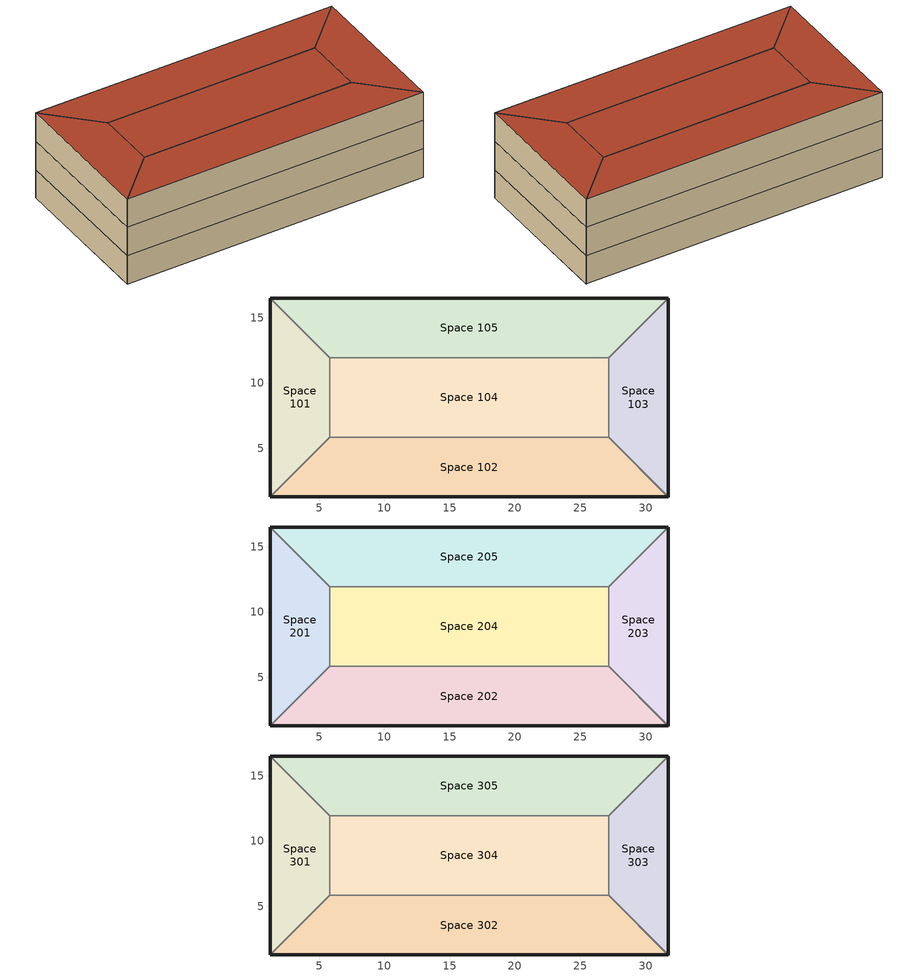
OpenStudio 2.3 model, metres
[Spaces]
Space 101
 floor ground: 1.26,16.51 5.83,11.94 5.83,5.84 1.26,1.27 z0
 wall outside: 1.26,16.51 1.26,1.27 z0:3.05
 wall to Space 105: 5.83,11.94 1.26,16.51 z0:3.05
 wall to Space 104: 5.83,5.84 5.83,11.94 z0:3.05
 wall to Space 102: 1.26,1.27 5.83,5.84 z0:3.05
Space 102
 floor ground: 27.17,5.84 31.74,1.27 1.26,1.27 5.83,5.84 z0
 wall outside: 1.26,1.27 31.74,1.27 z0:3.05
 wall to Space 104: 27.17,5.84 5.83,5.84 z0:3.05
 wall to Space 103: 31.74,1.27 27.17,5.84 z0:3.05
Space 103
 floor ground: 31.74,16.51 31.74,1.27 27.17,5.84 27.17,11.94 z0
 wall outside: 31.74,1.27 31.74,16.51 z0:3.05
 wall to Space 104: 27.17,11.94 27.17,5.84 z0:3.05
 wall to Space 105: 31.74,16.51 27.17,11.94 z0:3.05
Space 104
 floor ground: 27.17,11.94 27.17,5.84 5.83,5.84 5.83,11.94 z0
 wall to Space 105: 27.17,11.94 5.83,11.94 z0:3.05
Space 105
 floor ground: 31.74,16.51 27.17,11.94 5.83,11.94 1.26,16.51 z0
 wall outside: 31.74,16.51 1.26,16.51 z0:3.05
Space 201
 floor to Space 101: 1.26,16.51 5.83,11.94 5.83,5.84 1.26,1.27 z3.05
 wall outside: 1.26,16.51 1.26,1.27 z3.05:6.1
 wall to Space 205: 5.83,11.94 1.26,16.51 z3.05:6.1
 wall to Space 204: 5.83,5.84 5.83,11.94 z3.05:6.1
 wall to Space 202: 1.26,1.27 5.83,5.84 z3.05:6.1
Space 202
 floor to Space 102: 27.17,5.84 31.74,1.27 1.26,1.27 5.83,5.84 z3.05
 wall outside: 1.26,1.27 31.74,1.27 z3.05:6.1
 wall to Space 204: 27.17,5.84 5.83,5.84 z3.05:6.1
 wall to Space 203: 31.74,1.27 27.17,5.84 z3.05:6.1
Space 203
 floor to Space 103: 31.74,16.51 31.74,1.27 27.17,5.84 27.17,11.94 z3.05
 wall outside: 31.74,1.27 31.74,16.51 z3.05:6.1
 wall to Space 204: 27.17,11.94 27.17,5.84 z3.05:6.1
 wall to Space 205: 31.74,16.51 27.17,11.94 z3.05:6.1
Space 204
 floor to Space 104: 27.17,11.94 27.17,5.84 5.83,5.84 5.83,11.94 z3.05
 wall to Space 205: 27.17,11.94 5.83,11.94 z3.05:6.1
Space 205
 floor to Space 105: 31.74,16.51 27.17,11.94 5.83,11.94 1.26,16.51 z3.05
 wall outside: 31.74,16.51 1.26,16.51 z3.05:6.1
Space 301
 floor to Space 201: 1.26,16.51 5.83,11.94 5.83,5.84 1.26,1.27 z6.1
 wall outside: 1.26,16.51 1.26,1.27 z6.1:9.14
 wall to Space 305: 5.83,11.94 1.26,16.51 z6.1:9.14
 wall to Space 304: 5.83,5.84 5.83,11.94 z6.1:9.14
 wall to Space 302: 1.26,1.27 5.83,5.84 z6.1:9.14
 roof outside: 1.26,1.27 5.83,5.84 5.83,11.94 1.26,16.51 z9.14
Space 302
 floor to Space 202: 27.17,5.84 31.74,1.27 1.26,1.27 5.83,5.84 z6.1
 wall outside: 1.26,1.27 31.74,1.27 z6.1:9.14
 wall to Space 304: 27.17,5.84 5.83,5.84 z6.1:9.14
 wall to Space 303: 31.74,1.27 27.17,5.84 z6.1:9.14
 roof outside: 31.74,1.27 27.17,5.84 5.83,5.84 1.26,1.27 z9.14
Space 303
 floor to Space 203: 31.74,16.51 31.74,1.27 27.17,5.84 27.17,11.94 z6.1
 wall outside: 31.74,1.27 31.74,16.51 z6.1:9.14
 wall to Space 304: 27.17,11.94 27.17,5.84 z6.1:9.14
 wall to Space 305: 31.74,16.51 27.17,11.94 z6.1:9.14
 roof outside: 31.74,1.27 31.74,16.51 27.17,11.94 27.17,5.84 z9.14
Space 304
 floor to Space 204: 27.17,11.94 27.17,5.84 5.83,5.84 5.83,11.94 z6.1
 wall to Space 305: 27.17,11.94 5.83,11.94 z6.1:9.14
 roof outside: 27.17,5.84 27.17,11.94 5.83,11.94 5.83,5.84 z9.14
Space 305
 floor to Space 205: 31.74,16.51 27.17,11.94 5.83,11.94 1.26,16.51 z6.1
 wall outside: 31.74,16.51 1.26,16.51 z6.1:9.14
 roof outside: 27.17,11.94 31.74,16.51 1.26,16.51 5.83,11.94 z9.14
[Building]
Medium Office: North Axis {deg}=-0; Space Type=DOE Ref 2004 - Office - OpenOffice; Default Construction Set=ASHRAE 189.1-2009 ClimateZone 4-5 (mdoff) ConstSet
[ClimateZones]
Climate Zone Institution Name 1=ASHRAE; Climate Zone Document Name 1=ANSI/ASHRAE Standard 169; Climate Zone Document Year 1=2006; Climate Zone Value 1=3B; Climate Zone Institution Name 2=CEC; Climate Zone Document Name 2=California Climate Zone Descriptions; Climate Zone Document Year 2=1995
[Site]
Site 1
[Construction]
000 ExtSlabCarpet 4in ClimateZone 1-8: MAT-CC05 4 HW CONCRETE, CP02 CARPET PAD
000 Exterior Door: 000 F08 Metal surface, 000 I01 25mm insulation board
000 Exterior Window: 000 Clear 3mm, 000 Air 13mm, 000 Clear 3mm
000 Interior Ceiling: 000 M11 100mm lightweight concrete, 000 F05 Ceiling air space resistance, 000 F16 Acoustic tile
000 Interior Door; 000 Interior Partition: 000 G05 25mm wood
000 Interior Floor: 000 F16 Acoustic tile, 000 F05 Ceiling air space resistance, 000 M11 100mm lightweight concrete
000 Interior Wall: 000 G01a 19mm gypsum board, 000 F04 Wall air space resistance, 000 G01a 19mm gypsum board
000 Interior Window: 000 Clear 3mm
ASHRAE 189.1-2009 ExtRoof IEAD ClimateZone 2-5: Roof Membrane, Roof Insulation [21], Metal Decking
ASHRAE 189.1-2009 ExtWall SteelFrame ClimateZone 4-8: MAT-SHEATH, Wall Insulation [39], 1/2IN Gypsum
ASHRAE 189.1-2009 ExtWindow ClimateZone 4-5: Theoretical Glass [207]
[DefaultConstructionSet]
ASHRAE 189.1-2009 ClimateZone 4-5 (mdoff) ConstSet: Default Exterior Surface Constructions=ASHRAE 189.1-2009 ClimateZone 4-5 (mdoff) Exterior DefSurfCons; Default Interior Surface Constructions=000 Interior DefSurfCons; Default Ground Contact Surface Constructions=000 Ground DefSurfCons; Default Exterior SubSurface Constructions=ASHRAE 189.1-2009 ClimateZone 4-5 (mdoff) Exterior DefSubCons; Default Interior SubSurface Constructions=000 Interior DefSubCons; Interior Partition Construction=000 Interior Partition
[DefaultSubSurfaceConstructions] Glass Door Construction=000 Exterior Window; Skylight Construction=000 Exterior Window; Tubular Daylight Dome Construction=000 Interior Window; Tubular Daylight Diffuser Construction=000 Interior Window
Name | Fixed Window Construction | Operable Window Construction | Door Construction
000 Interior DefSubCons | 000 Interior Window | 000 Interior Window | 000 Interior Door
ASHRAE 189.1-2009 ClimateZone 4-5 (mdoff) Exterior DefSubCons | ASHRAE 189.1-2009 ExtWindow ClimateZone 4-5 | ASHRAE 189.1-2009 ExtWindow ClimateZone 4-5 | 000 Exterior Door
[DefaultSurfaceConstructions]
Name | Floor Construction | Wall Construction | Roof Ceiling Construction
000 Ground DefSurfCons | 000 ExtSlabCarpet 4in ClimateZone 1-8 | 000 ExtSlabCarpet 4in ClimateZone 1-8 | 000 ExtSlabCarpet 4in ClimateZone 1-8
000 Interior DefSurfCons | 000 Interior Floor | 000 Interior Wall | 000 Interior Ceiling
ASHRAE 189.1-2009 ClimateZone 4-5 (mdoff) Exterior DefSurfCons | 000 ExtSlabCarpet 4in ClimateZone 1-8 | ASHRAE 189.1-2009 ExtWall SteelFrame ClimateZone 4-8 | ASHRAE 189.1-2009 ExtRoof IEAD ClimateZone 2-5
[Material]
Name | Roughness | Thickness | Conductivity | Density | Specific Heat | Thermal Absorptance | Solar Absorptance | Visible Absorptance
000 F08 Metal surface | Smooth | 0.0008 | 45.28 | 7824 | 500
000 F16 Acoustic tile | MediumSmooth | 0.0191 | 0.06 | 368 | 590
000 G01a 19mm gypsum board | MediumSmooth | 0.019 | 0.16 | 800 | 1090
000 G05 25mm wood | MediumSmooth | 0.0254 | 0.15 | 608 | 1630
000 I01 25mm insulation board | MediumRough | 0.0254 | 0.03 | 43 | 1210
000 M11 100mm lightweight concrete | MediumRough | 0.1016 | 0.53 | 1280 | 840
1/2IN Gypsum | Smooth | 0.0127 | 0.16 | 784.9 | 830 | 0.9 | 0.92 | 0.92
MAT-CC05 4 HW CONCRETE | Rough | 0.1016 | 1.311 | 2240 | 836.8 | 0.9 | 0.7 | 0.7
Metal Decking | MediumSmooth | 0.0015 | 45.006 | 7680 | 418.4 | 0.9 | 0.7 | 0.3
Roof Insulation [21] | MediumRough | 0.2105 | 0.049 | 265 | 836.8 | 0.9 | 0.7 | 0.7
Roof Membrane | VeryRough | 0.0095 | 0.16 | 1121.29 | 1460 | 0.9 | 0.7 | 0.7
Wall Insulation [39] | MediumRough | 0.1184 | 0.045 | 265 | 836.8 | 0.9 | 0.7 | 0.7
[Material:AirGap]
Name | Thermal Resistance
000 F04 Wall air space resistance | 0.15
000 F05 Ceiling air space resistance | 0.18
[Material:NoMass] Thermal Absorptance=0.9; Solar Absorptance=0.7
Name | Roughness | Thermal Resistance | Visible Absorptance
CP02 CARPET PAD | VeryRough | 0.2165 | 0.8
MAT-SHEATH | Rough | 0.3626 | 0.7
[WindowMaterial:Gas]
000 Air 13mm: Gas Type=Air; Thickness=0.0127
[WindowMaterial:Glazing] Optical Data Type=SpectralAverage; Thickness=0.003; Infrared Transmittance at Normal Incidence=0
Name | Solar Transmittance at Normal Incidence | Front Side Solar Reflectance at Normal Incidence | Back Side Solar Reflectance at Normal Incidence | Visible Transmittance at Normal Incidence | Front Side Visible Reflectance at Normal Incidence | Back Side Visible Reflectance at Normal Incidence | Front Side Infrared Hemispherical Emissivity | Back Side Infrared Hemispherical Emissivity | Conductivity | Dirt Correction Factor for Solar and Visible Transmittance | Solar Diffusing
000 Clear 3mm | 0.837 | 0.075 | 0.075 | 0.898 | 0.081 | 0.081 | 0.84 | 0.84 | 0.9
Theoretical Glass [207] | 0.3311 | 0.6189 | 0.6189 | 0.44 | 0.51 | 0.51 | 0.9 | 0.9 | 0.0133 | 1 | No
[DefaultScheduleSet]
Name | Number of People Schedule | People Activity Level Schedule | Lighting Schedule | Electric Equipment Schedule | Infiltration Schedule
MediumOffice Schedules | Medium Office Bldg Occ | Medium Office Activity | Medium Office Bldg Light | Medium Office Bldg Equip | Medium Office Infil Quarter On
DOE Ref 2004 - Office - OpenOffice Schedule Set; DOE Ref 2004 - Office - ClosedOffice Schedule Set | Office Work Occ | Office Activity | Office Bldg Light | Office Bldg Equip | Office Infil Quarter On
DOE Ref 2004 - Office - BreakRoom Schedule Set; DOE Ref 2004 - Office - Conference Schedule Set; DOE Ref 2004 - Office - IT_Room Schedule Set; DOE Ref 2004 - Office - Lobby Schedule Set; DOE Ref 2004 - Office - PrintRoom Schedule Set; DOE Ref 2004 - Office - Vending Schedule Set | Office Misc Occ | Office Activity | Office Bldg Light | Office Bldg Equip | Office Infil Quarter On
DOE Ref 2004 - Office - Corridor Schedule Set | Office Work Occ | Office Activity | Office Bldg Light |  | Office Infil Quarter On
DOE Ref 2004 - Office - Elec/MechRoom Schedule Set |  |  | Office Bldg Light | Office Bldg Equip | Office Infil Quarter On
DOE Ref 2004 - Office - Stair Schedule Set |  |  | Office Bldg Light |  | Office Infil Quarter On
[ElectricEquipment]
Name | Electric Equipment Definition | Space or SpaceType
DOE Ref 2004 - Office - OpenOffice Electric Equipment | DOE Ref 2004 - Office - OpenOffice Electric Equipment Definition | DOE Ref 2004 - Office - OpenOffice
DOE Ref 2004 - Office - BreakRoom Electric Equipment | DOE Ref 2004 - Office - BreakRoom Electric Equipment Definition | DOE Ref 2004 - Office - BreakRoom
DOE Ref 2004 - Office - ClosedOffice Electric Equipment | DOE Ref 2004 - Office - ClosedOffice Electric Equipment Definition | DOE Ref 2004 - Office - ClosedOffice
DOE Ref 2004 - Office - Conference Electric Equipment | DOE Ref 2004 - Office - Conference Electric Equipment Definition | DOE Ref 2004 - Office - Conference
DOE Ref 2004 - Office - Elec/MechRoom Electric Equipment | DOE Ref 2004 - Office - Elec/MechRoom Electric Equipment Definition | DOE Ref 2004 - Office - Elec/MechRoom
DOE Ref 2004 - Office - IT_Room Electric Equipment | DOE Ref 2004 - Office - IT_Room Electric Equipment Definition | DOE Ref 2004 - Office - IT_Room
DOE Ref 2004 - Office - Lobby Electric Equipment | DOE Ref 2004 - Office - Lobby Electric Equipment Definition | DOE Ref 2004 - Office - Lobby
DOE Ref 2004 - Office - PrintRoom Electric Equipment | DOE Ref 2004 - Office - PrintRoom Electric Equipment Definition | DOE Ref 2004 - Office - PrintRoom
DOE Ref 2004 - Office - Vending Electric Equipment | DOE Ref 2004 - Office - Vending Electric Equipment Definition | DOE Ref 2004 - Office - Vending
[ElectricEquipment:Definition] Design Level Calculation Method=Watts/Area
Name | Watts per Space Floor Area {W/m2}
DOE Ref 2004 - Office - OpenOffice Electric Equipment Definition | 9.79516
DOE Ref 2004 - Office - BreakRoom Electric Equipment Definition | 79.8682
DOE Ref 2004 - Office - ClosedOffice Electric Equipment Definition | 8.93405
DOE Ref 2004 - Office - Conference Electric Equipment Definition | 10.7639
DOE Ref 2004 - Office - Elec/MechRoom Electric Equipment Definition | 2.90626
DOE Ref 2004 - Office - IT_Room Electric Equipment Definition | 21.5278
DOE Ref 2004 - Office - Lobby Electric Equipment Definition | 0.753474
DOE Ref 2004 - Office - PrintRoom Electric Equipment Definition | 16.1459
DOE Ref 2004 - Office - Vending Electric Equipment Definition | 56.5105
[Lights]
Name | Lights Definition | Space or SpaceType
DOE Ref 2004 - Office - OpenOffice Lights | DOE Ref 2004 - Office - OpenOffice Lights Definition | DOE Ref 2004 - Office - OpenOffice
DOE Ref 2004 - Office - BreakRoom Lights | DOE Ref 2004 - Office - BreakRoom Lights Definition | DOE Ref 2004 - Office - BreakRoom
DOE Ref 2004 - Office - ClosedOffice Lights | DOE Ref 2004 - Office - ClosedOffice Lights Definition | DOE Ref 2004 - Office - ClosedOffice
DOE Ref 2004 - Office - Conference Lights | DOE Ref 2004 - Office - Conference Lights Definition | DOE Ref 2004 - Office - Conference
DOE Ref 2004 - Office - Corridor Lights | DOE Ref 2004 - Office - Corridor Lights Definition | DOE Ref 2004 - Office - Corridor
DOE Ref 2004 - Office - Elec/MechRoom Lights | DOE Ref 2004 - Office - Elec/MechRoom Lights Definition | DOE Ref 2004 - Office - Elec/MechRoom
DOE Ref 2004 - Office - IT_Room Lights | DOE Ref 2004 - Office - IT_Room Lights Definition | DOE Ref 2004 - Office - IT_Room
DOE Ref 2004 - Office - Lobby Lights | DOE Ref 2004 - Office - Lobby Lights Definition | DOE Ref 2004 - Office - Lobby
DOE Ref 2004 - Office - PrintRoom Lights | DOE Ref 2004 - Office - PrintRoom Lights Definition | DOE Ref 2004 - Office - PrintRoom
DOE Ref 2004 - Office - Stair Lights | DOE Ref 2004 - Office - Stair Lights Definition | DOE Ref 2004 - Office - Stair
DOE Ref 2004 - Office - Vending Lights | DOE Ref 2004 - Office - Vending Lights Definition | DOE Ref 2004 - Office - Vending
[Lights:Definition] Design Level Calculation Method=Watts/Area
Name | Watts per Space Floor Area {W/m2}
DOE Ref 2004 - Office - OpenOffice Lights Definition; DOE Ref 2004 - Office - ClosedOffice Lights Definition; DOE Ref 2004 - Office - IT_Room Lights Definition; DOE Ref 2004 - Office - PrintRoom Lights Definition | 11.8403
DOE Ref 2004 - Office - BreakRoom Lights Definition | 12.9167
DOE Ref 2004 - Office - Conference Lights Definition; DOE Ref 2004 - Office - Lobby Lights Definition | 13.9931
DOE Ref 2004 - Office - Corridor Lights Definition; DOE Ref 2004 - Office - Vending Lights Definition | 5.38196
DOE Ref 2004 - Office - Elec/MechRoom Lights Definition | 16.1459
DOE Ref 2004 - Office - Stair Lights Definition | 6.45835
[People]
Name | People Definition | Space or SpaceType
DOE Ref 2004 - Office - OpenOffice People | DOE Ref 2004 - Office - OpenOffice People Definition | DOE Ref 2004 - Office - OpenOffice
DOE Ref 2004 - Office - BreakRoom People | DOE Ref 2004 - Office - BreakRoom People Definition | DOE Ref 2004 - Office - BreakRoom
DOE Ref 2004 - Office - ClosedOffice People | DOE Ref 2004 - Office - ClosedOffice People Definition | DOE Ref 2004 - Office - ClosedOffice
DOE Ref 2004 - Office - Conference People | DOE Ref 2004 - Office - Conference People Definition | DOE Ref 2004 - Office - Conference
DOE Ref 2004 - Office - Corridor People | DOE Ref 2004 - Office - Corridor People Definition | DOE Ref 2004 - Office - Corridor
DOE Ref 2004 - Office - IT_Room People | DOE Ref 2004 - Office - IT_Room People Definition | DOE Ref 2004 - Office - IT_Room
DOE Ref 2004 - Office - Lobby People | DOE Ref 2004 - Office - Lobby People Definition | DOE Ref 2004 - Office - Lobby
DOE Ref 2004 - Office - PrintRoom People | DOE Ref 2004 - Office - PrintRoom People Definition | DOE Ref 2004 - Office - PrintRoom
DOE Ref 2004 - Office - Vending People | DOE Ref 2004 - Office - Vending People Definition | DOE Ref 2004 - Office - Vending
[People:Definition] Number of People Calculation Method=People/Area; Fraction Radiant=0.3
Name | People per Space Floor Area {person/m2}
DOE Ref 2004 - Office - OpenOffice People Definition | 0.0565105
DOE Ref 2004 - Office - BreakRoom People Definition; DOE Ref 2004 - Office - Conference People Definition | 0.538196
DOE Ref 2004 - Office - ClosedOffice People Definition | 0.0511286
DOE Ref 2004 - Office - Corridor People Definition; DOE Ref 2004 - Office - Vending People Definition | 0.0107639
DOE Ref 2004 - Office - IT_Room People Definition | 0.0538196
DOE Ref 2004 - Office - Lobby People Definition; DOE Ref 2004 - Office - PrintRoom People Definition | 0.107639
[SpaceInfiltration:DesignFlowRate] Design Flow Rate Calculation Method=Flow/ExteriorArea; Flow per Exterior Surface Area {m3/s-m2}=0.00030226
Name | Space or SpaceType
DOE Ref 2004 - Office - OpenOffice Infiltration | DOE Ref 2004 - Office - OpenOffice
DOE Ref 2004 - Office - BreakRoom Infiltration | DOE Ref 2004 - Office - BreakRoom
DOE Ref 2004 - Office - ClosedOffice Infiltration | DOE Ref 2004 - Office - ClosedOffice
DOE Ref 2004 - Office - Conference Infiltration | DOE Ref 2004 - Office - Conference
DOE Ref 2004 - Office - Corridor Infiltration | DOE Ref 2004 - Office - Corridor
DOE Ref 2004 - Office - Elec/MechRoom Infiltration | DOE Ref 2004 - Office - Elec/MechRoom
DOE Ref 2004 - Office - IT_Room Infiltration | DOE Ref 2004 - Office - IT_Room
DOE Ref 2004 - Office - Lobby Infiltration | DOE Ref 2004 - Office - Lobby
DOE Ref 2004 - Office - PrintRoom Infiltration | DOE Ref 2004 - Office - PrintRoom
DOE Ref 2004 - Office - Stair Infiltration | DOE Ref 2004 - Office - Stair
DOE Ref 2004 - Office - Vending Infiltration | DOE Ref 2004 - Office - Vending
[SpaceType] Standards Building Type=Office
Name | Default Schedule Set | Design Specification Outdoor Air Object | Standards Space Type
DOE Ref 2004 - Office - OpenOffice | DOE Ref 2004 - Office - OpenOffice Schedule Set | DOE Ref 2004 - Office - OpenOffice Ventilation | OpenOffice
DOE Ref 2004 - Office - BreakRoom | DOE Ref 2004 - Office - BreakRoom Schedule Set | DOE Ref 2004 - Office - BreakRoom Ventilation | BreakRoom
DOE Ref 2004 - Office - ClosedOffice | DOE Ref 2004 - Office - ClosedOffice Schedule Set | DOE Ref 2004 - Office - ClosedOffice Ventilation | ClosedOffice
DOE Ref 2004 - Office - Conference | DOE Ref 2004 - Office - Conference Schedule Set | DOE Ref 2004 - Office - Conference Ventilation | Conference
DOE Ref 2004 - Office - Corridor | DOE Ref 2004 - Office - Corridor Schedule Set | DOE Ref 2004 - Office - Corridor Ventilation | Corridor
DOE Ref 2004 - Office - Elec/MechRoom | DOE Ref 2004 - Office - Elec/MechRoom Schedule Set | DOE Ref 2004 - Office - Elec/MechRoom Ventilation | Elec/MechRoom
DOE Ref 2004 - Office - IT_Room | DOE Ref 2004 - Office - IT_Room Schedule Set | DOE Ref 2004 - Office - IT_Room Ventilation | IT_Room
DOE Ref 2004 - Office - Lobby | DOE Ref 2004 - Office - Lobby Schedule Set | DOE Ref 2004 - Office - Lobby Ventilation | Lobby
DOE Ref 2004 - Office - PrintRoom | DOE Ref 2004 - Office - PrintRoom Schedule Set | DOE Ref 2004 - Office - PrintRoom Ventilation | PrintRoom
DOE Ref 2004 - Office - Stair | DOE Ref 2004 - Office - Stair Schedule Set | DOE Ref 2004 - Office - Stair Ventilation | Stair
DOE Ref 2004 - Office - Vending | DOE Ref 2004 - Office - Vending Schedule Set | DOE Ref 2004 - Office - Vending Ventilation | Vending
Plenum | MediumOffice Schedules |  | Plenum
[ThermostatSetpoint:DualSetpoint]
Name | Heating Setpoint Temperature Schedule | Cooling Setpoint Temperature Schedule
Thermostat Setpoint Dual Setpoint 1
Thermostat Setpoint Dual Setpoint 2; Thermostat Setpoint Dual Setpoint 3; Thermostat Setpoint Dual Setpoint 4; Thermostat Setpoint Dual Setpoint 5; Thermostat Setpoint Dual Setpoint 6; Thermostat Setpoint Dual Setpoint 7; Thermostat Setpoint Dual Setpoint 8; Thermostat Setpoint Dual Setpoint 9; Thermostat Setpoint Dual Setpoint 10; Thermostat Setpoint Dual Setpoint 11 | Medium Office HtgSetp | Medium Office ClgSetp
[DesignSpecification:OutdoorAir] Outdoor Air Method=Sum
Name | Outdoor Air Flow per Person {m3/s-person} | Outdoor Air Flow per Floor Area {m3/s-m2}
DOE Ref 2004 - Office - OpenOffice Ventilation; DOE Ref 2004 - Office - ClosedOffice Ventilation; DOE Ref 2004 - Office - Conference Ventilation; DOE Ref 2004 - Office - Elec/MechRoom Ventilation | 0.00943895
DOE Ref 2004 - Office - BreakRoom Ventilation; DOE Ref 2004 - Office - Lobby Ventilation | 0.00707921
DOE Ref 2004 - Office - Corridor Ventilation; DOE Ref 2004 - Office - IT_Room Ventilation; DOE Ref 2004 - Office - PrintRoom Ventilation; DOE Ref 2004 - Office - Stair Ventilation; DOE Ref 2004 - Office - Vending Ventilation |  | 0.000254
[BuildingStory] Nominal Floor to Floor Height {m}=3.048
Name | Nominal Z Coordinate {m}
Building Story 1 | 0
Building Story 2 | 3.048
Building Story 3 | 6.096
[Space]
Name | Space Type | Building Story | Thermal Zone | Part of Total Floor Area
Space 101 | DOE Ref 2004 - Office - BreakRoom | Building Story 1 | Thermal Zone 3
Space 102 | DOE Ref 2004 - Office - ClosedOffice | Building Story 1 | Thermal Zone 1
Space 103 | DOE Ref 2004 - Office - Conference | Building Story 1 | Thermal Zone 9
Space 104 | DOE Ref 2004 - Office - Corridor | Building Story 1 | Thermal Zone 10
Space 105 | DOE Ref 2004 - Office - Elec/MechRoom | Building Story 1 | Thermal Zone 6
Space 201; Space 202; Space 203; Space 204; Space 205 | Plenum | Building Story 2 | Plenum | No
Space 301 | DOE Ref 2004 - Office - IT_Room | Building Story 3 | Thermal Zone 7
Space 302 | DOE Ref 2004 - Office - Lobby | Building Story 3 | Thermal Zone 2
Space 303 | DOE Ref 2004 - Office - PrintRoom | Building Story 3 | Thermal Zone 5
Space 304 | DOE Ref 2004 - Office - Stair | Building Story 3 | Thermal Zone 8
Space 305 | DOE Ref 2004 - Office - Vending | Building Story 3 | Thermal Zone 4
[ThermalZone] Use Ideal Air Loads=No
Name | Multiplier | Thermostat
Plenum | 1 | Thermostat Setpoint Dual Setpoint 1
Thermal Zone 1 |  | Thermostat Setpoint Dual Setpoint 2
Thermal Zone 2 |  | Thermostat Setpoint Dual Setpoint 3
Thermal Zone 3 |  | Thermostat Setpoint Dual Setpoint 4
Thermal Zone 4 |  | Thermostat Setpoint Dual Setpoint 5
Thermal Zone 5 |  | Thermostat Setpoint Dual Setpoint 6
Thermal Zone 6 |  | Thermostat Setpoint Dual Setpoint 7
Thermal Zone 7 |  | Thermostat Setpoint Dual Setpoint 8
Thermal Zone 8 |  | Thermostat Setpoint Dual Setpoint 9
Thermal Zone 9 |  | Thermostat Setpoint Dual Setpoint 10
Thermal Zone 10 |  | Thermostat Setpoint Dual Setpoint 11
[Sizing:Zone] Zone Cooling Design Supply Air Temperature Input Method=SupplyAirTemperature; Zone Cooling Design Supply Air Temperature {C}=14; Zone Cooling Design Supply Air Temperature Difference {deltaC}=11.11; Zone Heating Design Supply Air Temperature Input Method=SupplyAirTemperature; Zone Heating Design Supply Air Temperature {C}=40; Zone Heating Design Supply Air Temperature Difference {deltaC}=11.11; Zone Cooling Design Supply Air Humidity Ratio {kg-H2O/kg-air}=0.0085; Zone Heating Design Supply Air Humidity Ratio {kg-H2O/kg-air}=0.008; Cooling Design Air Flow Method=DesignDay; Heating Design Air Flow Method=DesignDay; Account for Dedicated Outdoor Air System=No; Dedicated Outdoor Air System Control Strategy=NeutralSupplyAir; Dedicated Outdoor Air Low Setpoint Temperature for Design {C}=Autosize; Dedicated Outdoor Air High Setpoint Temperature for Design {C}=Autosize
Plenum; Thermal Zone 1; Thermal Zone 2; Thermal Zone 3; Thermal Zone 4; Thermal Zone 5; Thermal Zone 6; Thermal Zone 7; Thermal Zone 8; Thermal Zone 9; Thermal Zone 10
[Schedule:Ruleset]
Name | Default Day Schedule | Summer Design Day Schedule | Winter Design Day Schedule
Medium Office Infil Quarter On | Medium Office Infil Quarter On Default Schedule | Medium Office Infil Quarter On Summer Design Day | Medium Office Infil Quarter On Winter Design Day
Medium Office Bldg Light | Medium Office Bldg Light Default Schedule | Medium Office Bldg Light Summer Design Day | Medium Office Bldg Light Winter Design Day
Medium Office Bldg Equip | Medium Office Bldg Equip Default Schedule | Medium Office Bldg Equip Summer Design Day | Medium Office Bldg Equip Winter Design Day
Medium Office HtgSetp | Medium Office HtgSetp Default Schedule | Medium Office HtgSetp Summer Design Day | Medium Office HtgSetp Winter Design Day
Medium Office Bldg Occ | Medium Office Bldg Occ Default Schedule | Medium Office Bldg Occ Summer Design Day | Medium Office Bldg Occ Winter Design Day
Medium Office ClgSetp | Medium Office ClgSetp Default Schedule | Medium Office ClgSetp Summer Design Day | Medium Office ClgSetp Winter Design Day
Medium Office Activity | Medium Office Activity Default Schedule | Medium Office Activity Summer Design Day | Medium Office Activity Winter Design Day
Office Work Occ | Office Bldg Occ Default Schedule | Office Bldg Occ Summer Design Day | Office Bldg Occ Winter Design Day
Office Activity | Office Activity Default Schedule | Office Activity Summer Design Day | Office Activity Winter Design Day
Office Bldg Light | Office Bldg Light Default Schedule | Office Bldg Light Summer Design Day | Office Bldg Light Winter Design Day
Office Bldg Equip | Office Bldg Equip Default Schedule | Office Bldg Equip Summer Design Day | Office Bldg Equip Winter Design Day
Office Infil Quarter On | Office Infil Quarter On Default Schedule | Office Infil Quarter On Summer Design Day | Office Infil Quarter On Winter Design Day
Office Misc Occ | Office Bldg Occ Default Schedule 1 | Office Bldg Occ Summer Design Day 1 | Office Bldg Occ Winter Design Day 1
[Schedule:Day]
Medium Office Infil Quarter On Default Schedule; Medium Office Infil Quarter On Summer Design Day; Office Infil Quarter On Default Schedule; Office Infil Quarter On Summer Design Day: 6, 0, 1, 22, 0, 0.25, 24, 0, 1
Medium Office Infil Quarter On Rule 2 Day Schedule; Medium Office Infil Quarter On Winter Design Day; Office Infil Quarter On Winter Design Day; Office Infil Quarter On Rule 2 Day Schedule: 6, 0, 1, 18, 0, 0.25, 24, 0, 1
Medium Office Infil Quarter On Rule 1 Day Schedule; Medium Office Bldg Light Summer Design Day; Medium Office Bldg Equip Summer Design Day; Office Bldg Light Summer Design Day; Office Bldg Equip Summer Design Day; Office Infil Quarter On Rule 1 Day Schedule: 24, 0, 1
Medium Office Bldg Light Default Schedule; Office Bldg Light Default Schedule: 5, 0, 0.05, 7, 0, 0.1, 8, 0, 0.3, 17, 0, 0.9, 18, 0, 0.7, 20, 0, 0.5, 22, 0, 0.3, 23, 0, 0.1, 24, 0, 0.05
Medium Office Bldg Light Rule 2 Day Schedule; Office Bldg Light Rule 2 Day Schedule: 6, 0, 0.05, 8, 0, 0.1, 14, 0, 0.5, 17, 0, 0.15, 24, 0, 0.05
Medium Office Bldg Light Winter Design Day; Medium Office Bldg Equip Winter Design Day; Medium Office Bldg Occ Rule 1 Day Schedule; Medium Office Bldg Occ Winter Design Day; Office Bldg Occ Winter Design Day; Office Bldg Occ Rule 1 Day Schedule; Office Bldg Light Winter Design Day; Office Bldg Equip Winter Design Day; Office Bldg Occ Winter Design Day 1; Office Bldg Occ Rule 1 Day Schedule 1: 24, 0, 0
Medium Office Bldg Light Rule 1 Day Schedule; Office Bldg Light Rule 1 Day Schedule: 24, 0, 0.05
Medium Office Bldg Equip Default Schedule; Office Bldg Equip Default Schedule: 8, 0, 0.4, 12, 0, 0.9, 13, 0, 0.8, 17, 0, 0.9, 18, 0, 0.8, 20, 0, 0.6, 22, 0, 0.5, 24, 0, 0.4
Medium Office Bldg Equip Rule 2 Day Schedule; Office Bldg Equip Rule 2 Day Schedule: 6, 0, 0.3, 8, 0, 0.4, 14, 0, 0.5, 17, 0, 0.35, 24, 0, 0.3
Medium Office Bldg Equip Rule 1 Day Schedule; Office Bldg Equip Rule 1 Day Schedule: 24, 0, 0.3
Medium Office HtgSetp Default Schedule: 6, 0, 15.6, 22, 0, 21, 24, 0, 15.6
Medium Office HtgSetp Summer Design Day; Medium Office HtgSetp Rule 1 Day Schedule: 24, 0, 15.6
Medium Office HtgSetp Rule 2 Day Schedule: 6, 0, 15.6, 18, 0, 21, 24, 0, 15.6
Medium Office HtgSetp Winter Design Day: 24, 0, 21
Medium Office Bldg Occ Default Schedule: 6, 0, 0, 7, 0, 0.1, 8, 0, 0.2, 12, 0, 0.95, 13, 0, 0.5, 17, 0, 0.95, 18, 0, 0.7, 20, 0, 0.4, 22, 0, 0.1, 24, 0, 0.05
Medium Office Bldg Occ Summer Design Day; Office Bldg Occ Summer Design Day; Office Bldg Occ Summer Design Day 1: 6, 0, 0, 22, 0, 1, 24, 0, 0.05
Medium Office Bldg Occ Rule 2 Day Schedule: 6, 0, 0, 8, 0, 0.1, 14, 0, 0.5, 17, 0, 0.1, 24, 0, 0
Medium Office ClgSetp Default Schedule; Medium Office ClgSetp Summer Design Day: 6, 0, 26.7, 22, 0, 24, 24, 0, 26.7
Medium Office ClgSetp Rule 2 Day Schedule: 6, 0, 26.7, 18, 0, 24, 24, 0, 26.7
Medium Office ClgSetp Winter Design Day; Medium Office ClgSetp Rule 1 Day Schedule: 24, 0, 26.7
Medium Office Activity Default Schedule; Medium Office Activity Winter Design Day; Medium Office Activity Summer Design Day: 24, 0, 120
Office Bldg Occ Default Schedule: 6, 0, 0, 7, 0, 0.1, 8, 0, 0.2, 12, 0, 0.85, 13, 0, 0.5, 17, 0, 0.85, 18, 0, 0.7, 20, 0, 0.4, 22, 0, 0.1, 24, 0, 0.05
Office Bldg Occ Rule 2 Day Schedule: 6, 0, 0, 8, 0, 0.1, 14, 0, 0.4, 17, 0, 0.1, 24, 0, 0
Office Activity Default Schedule; Office Activity Summer Design Day; Office Activity Winter Design Day: 24, 0, 132
Office Bldg Occ Default Schedule 1: 6, 0, 0, 7, 0, 0.1, 8, 0, 0.2, 20, 0, 0.4, 22, 0, 0.1, 24, 0, 0.05
Office Bldg Occ Rule 2 Day Schedule 1: 6, 0, 0, 8, 0, 0.1, 14, 0, 0.25, 17, 0, 0.1, 24, 0, 0
[Schedule:Rule] Apply Monday=No; Apply Tuesday=No; Apply Wednesday=No; Apply Thursday=No; Apply Friday=No; Date Specification Type=DateRange; Start Month=1; Start Day=1; End Month=12; End Day=31
Name | Schedule Ruleset | Rule Order | Day Schedule | Apply Sunday | Apply Saturday
Medium Office Infil Quarter On Rule 2 | Medium Office Infil Quarter On | 1 | Medium Office Infil Quarter On Rule 2 Day Schedule | No | Yes
Medium Office Infil Quarter On Rule 1 | Medium Office Infil Quarter On | 0 | Medium Office Infil Quarter On Rule 1 Day Schedule | Yes | No
Medium Office Bldg Light Rule 2 | Medium Office Bldg Light | 1 | Medium Office Bldg Light Rule 2 Day Schedule | No | Yes
Medium Office Bldg Light Rule 1 | Medium Office Bldg Light | 0 | Medium Office Bldg Light Rule 1 Day Schedule | Yes | No
Medium Office Bldg Equip Rule 2 | Medium Office Bldg Equip | 1 | Medium Office Bldg Equip Rule 2 Day Schedule | No | Yes
Medium Office Bldg Equip Rule 1 | Medium Office Bldg Equip | 0 | Medium Office Bldg Equip Rule 1 Day Schedule | Yes | No
Medium Office HtgSetp Rule 2 | Medium Office HtgSetp | 1 | Medium Office HtgSetp Rule 2 Day Schedule | No | Yes
Medium Office HtgSetp Rule 1 | Medium Office HtgSetp | 0 | Medium Office HtgSetp Rule 1 Day Schedule | Yes | No
Medium Office Bldg Occ Rule 2 | Medium Office Bldg Occ | 1 | Medium Office Bldg Occ Rule 2 Day Schedule | No | Yes
Medium Office Bldg Occ Rule 1 | Medium Office Bldg Occ | 0 | Medium Office Bldg Occ Rule 1 Day Schedule | Yes | No
Medium Office ClgSetp Rule 2 | Medium Office ClgSetp | 1 | Medium Office ClgSetp Rule 2 Day Schedule | No | Yes
Medium Office ClgSetp Rule 1 | Medium Office ClgSetp | 0 | Medium Office ClgSetp Rule 1 Day Schedule | Yes | No
Office Work Occ Rule 1 | Office Work Occ | 0 | Office Bldg Occ Rule 1 Day Schedule | Yes | No
Office Work Occ Rule 2 | Office Work Occ | 1 | Office Bldg Occ Rule 2 Day Schedule | No | Yes
Office Bldg Light Rule 1 | Office Bldg Light | 0 | Office Bldg Light Rule 1 Day Schedule | Yes | No
Office Bldg Light Rule 2 | Office Bldg Light | 1 | Office Bldg Light Rule 2 Day Schedule | No | Yes
Office Bldg Equip Rule 1 | Office Bldg Equip | 0 | Office Bldg Equip Rule 1 Day Schedule | Yes | No
Office Bldg Equip Rule 2 | Office Bldg Equip | 1 | Office Bldg Equip Rule 2 Day Schedule | No | Yes
Office Infil Quarter On Rule 1 | Office Infil Quarter On | 0 | Office Infil Quarter On Rule 1 Day Schedule | Yes | No
Office Infil Quarter On Rule 2 | Office Infil Quarter On | 1 | Office Infil Quarter On Rule 2 Day Schedule | No | Yes
Office Misc Occ Rule 1 | Office Misc Occ | 0 | Office Bldg Occ Rule 1 Day Schedule 1 | Yes | No
Office Misc Occ Rule 2 | Office Misc Occ | 1 | Office Bldg Occ Rule 2 Day Schedule 1 | No | Yes
